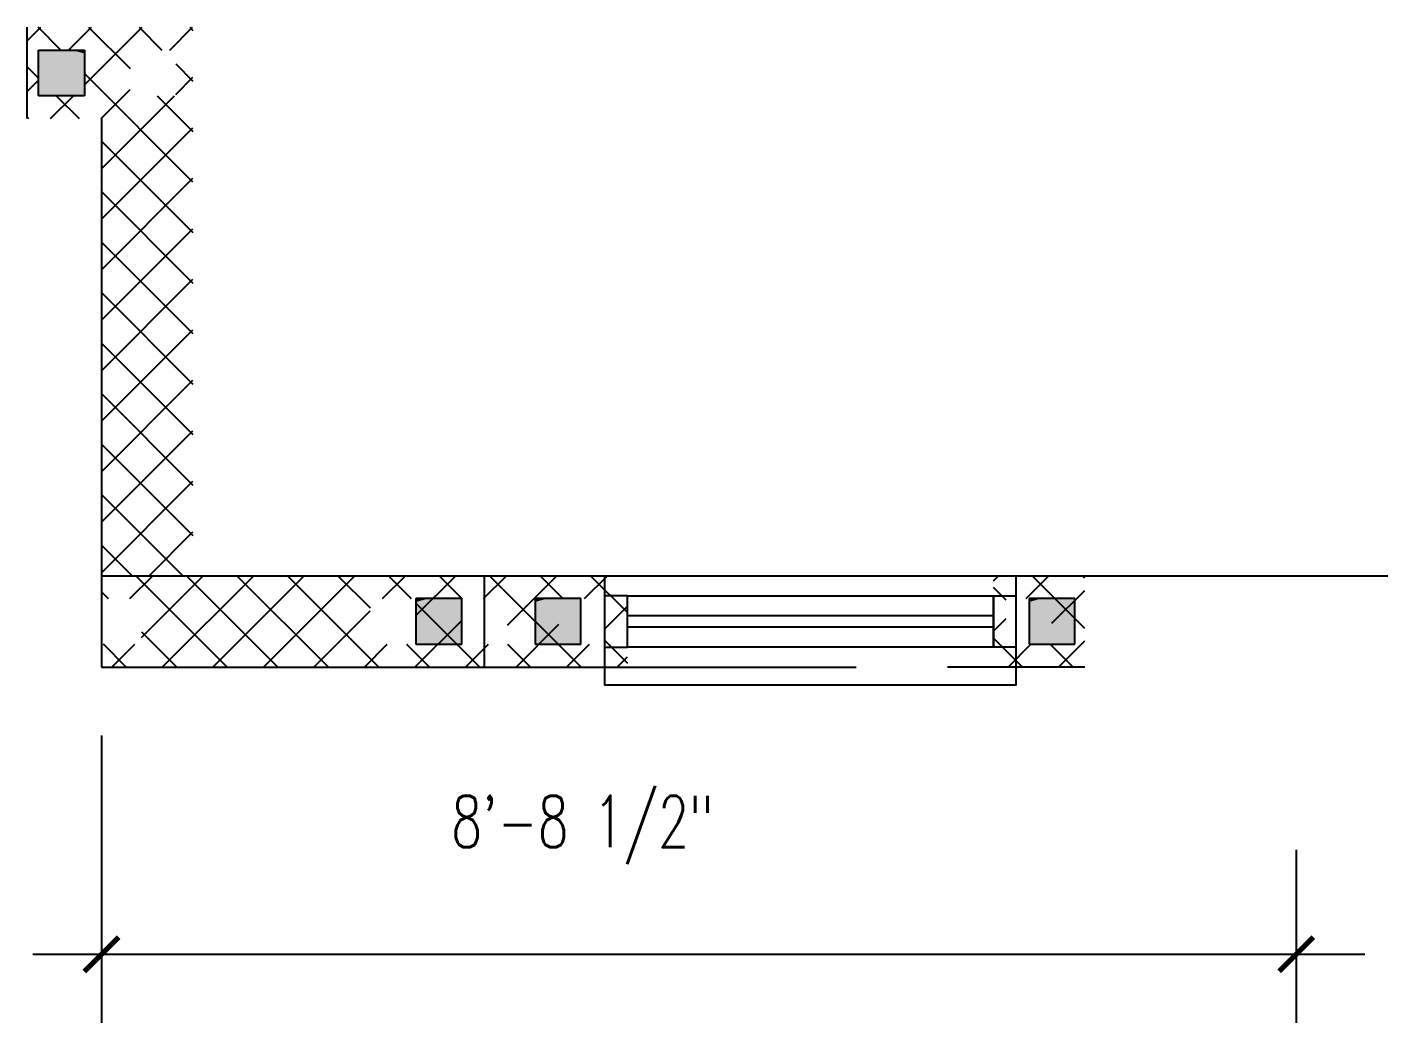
# Model space of a CAD drawing. Header units: inches. Extents: x -25328 to 8149, y -5530 to 4336.
# Drawn here: x -9239.7 to -9120.7, y 1661.4 to 1748.5 of the extents above; entities that cross this region are included whole.
import ezdxf

# ---------------------------------------------------------------- set-up
doc = ezdxf.new("R2010")
doc.units = ezdxf.units.IN
doc.header["$LTSCALE"] = 16
doc.header["$MEASUREMENT"] = 0
doc.layers.get('0').update_dxf_attribs({"linetype": 'CONTINUOUS'})
doc.layers.get('DEFPOINTS').update_dxf_attribs({"linetype": 'CONTINUOUS'})
for name, color, linetype in [('CELLS', 165, 'CONTINUOUS'), ('CONC', 3, 'CONTINUOUS'), ('DIMENSION', 5, 'CONTINUOUS'), ('DIMS', 5, 'CONTINUOUS'), ('WALLS EXT', 6, 'CONTINUOUS'), ('WINDOWS', 1, 'CONTINUOUS')]:
    doc.layers.add(name, color=color, linetype=linetype)
doc.styles.add('PAYTAS RM', font='romans.shx', dxfattribs={"width": 0.7, "height": 4.5})
doc.dimstyles.new('DIM- PAYTAS', dxfattribs={"dimscale": 48, "dimtxt": 0.1, "dimasz": 0.0625, "dimexe": 0.125, "dimexo": 0.125, "dimgap": 0.125, "dimtad": 1, "dimdec": 1, "dimzin": 3, "dimdsep": 46, "dimlunit": 4, "dimtxsty": 'PAYTAS RM', "dimblk": 'ARCHTICK', "dimcen": 0.09, "dimdle": 0.125, "dimclrd": 5, "dimclre": 5, "dimclrt": 11, "dimadec": 0, "dimazin": 0, "dimtfac": 1, "dimtdec": 1, "dimtofl": 0, "dimtmove": 2, "dimatfit": 3, "dimfxl": 0, "dimfrac": 2, "dimtolj": 1, "dimtzin": 3, "dimarcsym": 0})

# ---------------------------------------------------------------- blocks, each defined once
blk = doc.blocks.new('CELL')
at = {"layer": 'CELLS', "linetype": 'Continuous'}
for p, q in [((-1.99, -1.89), (-1.99, 2.11)), ((-1.99, 2.11), (2.01, 2.11)), ((2.01, 2.11), (2.01, -1.89)), ((2.01, -1.89), (-1.99, -1.89))]:
    blk.add_line(p, q, dxfattribs=at)
for points in [[(-1.99, 2.11), (-1.99, -1.89), (2.01, 2.11), (-0.07, -1.89)], [(2.01, 2.11), (-0.07, -1.89), (2.01, -0.79), (1.71, -1.89)], [(2.01, -0.79), (1.71, -1.89), (2.01, -1.89)]]:
    blk.add_solid(points, dxfattribs=at)
blk = doc.blocks.new('_ArchTick')
at = {"color": 0, "linetype": 'ByBlock', "const_width": 0.15}
blk.add_lwpolyline([(-0.5, -0.5), (0.5, 0.5)], dxfattribs=at)
blk = doc.blocks.new('*D357')
at = {"layer": 'DEFPOINTS', "color": 0, "transparency": 16777216}
for p in [(-9233.16, 1692.55), (-9128.66, 1682.55), (-9128.66, 1667.42)]:
    blk.add_point(p, dxfattribs=at)
at = {"layer": 'DIMENSION', "color": 5, "lineweight": -2, "transparency": 16777216}
for p, q in [((-9233.16, 1686.55), (-9233.16, 1661.42)), ((-9128.66, 1676.55), (-9128.66, 1661.42)), ((-9239.16, 1667.42), (-9122.66, 1667.42))]:
    blk.add_line(p, q, dxfattribs=at)
at = {"layer": 'DIMENSION', "color": 5, "lineweight": -2, "transparency": 16777216, "xscale": 3, "yscale": 3, "zscale": 3, "rotation": 180}
blk.add_blockref('_ArchTick', (-9233.16, 1667.42), dxfattribs=at)
at = {"layer": 'DIMENSION', "color": 5, "lineweight": -2, "transparency": 16777216, "xscale": 3, "yscale": 3, "zscale": 3}
blk.add_blockref('_ArchTick', (-9128.66, 1667.42), dxfattribs=at)
at = {"layer": 'DIMENSION', "color": 11, "transparency": 16777216, "insert": (-9191.09, 1678.29), "char_height": 4.5, "attachment_point": 5, "style": 'PAYTAS RM', "bg_fill": 3, "box_fill_scale": 1.25, "bg_fill_color": 256, "bg_fill_true_color": 13158600, "bg_fill_transparency": 0}
blk.add_mtext('\\A1;8\'-8 1/2"', dxfattribs=at)

msp = doc.modelspace()

# ---------------------------------------------------------------- hatches: boundary and pattern name
at = {"layer": 'DIMS'}
h = msp.add_hatch(dxfattribs=at)
h.set_pattern_fill('ANSI37', color=8, scale=25, style=0)
h.set_pattern_definition([(45, (-9565.617, -1946.2144), (-2.2097087, 2.2097087), []), (135, (-9565.617, -1946.2144), (-2.2097087, -2.2097087), [])])
h.paths.add_polyline_path([(-9233.15564093, 1740.5454279), (-9239.65564093, 1740.5454279), (-9239.65564093, 1748.5454279), (-9225.15564093, 1748.5454279), (-9225.15564093, 1700.5454279), (-9233.15564093, 1700.5454279)])
h.paths.add_polyline_path([(-9230.65564093, 1742.54808598), (-9226.65564093, 1742.54808598), (-9226.65564093, 1746.54808598), (-9230.65564093, 1746.54808598)], flags=16)
h.paths.add_polyline_path([(-9234.65564093, 1742.54808598), (-9234.65564093, 1746.54808598), (-9238.65564093, 1746.54808598), (-9238.65564093, 1742.54808598)], flags=16)
h = msp.add_hatch(dxfattribs=at)
h.set_pattern_fill('ANSI37', color=8, scale=25, style=0)
h.set_pattern_definition([(45, (-9547.617, -1946.2144), (-2.2097087, 2.2097087), []), (135, (-9547.617, -1946.2144), (-2.2097087, -2.2097087), [])])
h.paths.add_polyline_path([(-9187.15564093, 1692.5454279), (-9187.15564093, 1700.5454279), (-9203.65564093, 1700.5454279), (-9203.65564093, 1692.5454279)])
h.paths.add_polyline_path([(-9189.15564093, 1694.54808598), (-9189.15564093, 1698.54808598), (-9193.15564093, 1698.54808598), (-9193.15564093, 1694.54808598)], flags=16)
h.paths.add_polyline_path([(-9197.65564093, 1694.54808598), (-9201.65564093, 1694.54808598), (-9201.65564093, 1698.54808598), (-9197.65564093, 1698.54808598)], flags=16)
h.paths.add_polyline_path([(-9209.65564093, 1698.54808598), (-9205.65564093, 1698.54808598), (-9205.65564093, 1694.54808598), (-9209.65564093, 1694.54808598)], flags=16)
h.paths.add_polyline_path([(-9233.15564093, 1700.5454279), (-9233.15564093, 1692.5454279), (-9203.65564093, 1692.5454279), (-9203.65564093, 1700.5454279)])
h.paths.add_polyline_path([(-9233.15564093, 1698.54808598), (-9233.15564093, 1694.54808598), (-9229.65564093, 1694.54808598), (-9229.65564093, 1698.54808598)])
h = msp.add_hatch(dxfattribs=at)
h.set_pattern_fill('ANSI37', color=8, scale=25, style=0)
h.set_pattern_definition([(45, (-9557.617, -1946.2144), (-2.2097087, 2.2097087), []), (135, (-9557.617, -1946.2144), (-2.2097087, -2.2097087), [])])
h.paths.add_polyline_path([(-9150.03393595, 1694.54808598), (-9154.03393595, 1694.54808598), (-9154.03393595, 1698.54808598), (-9150.03393595, 1698.54808598)], flags=16)
h.paths.add_polyline_path([(-9147.15564045, 1692.5454279), (-9147.15564045, 1700.5454279), (-9155.15564093, 1700.5454279), (-9155.15564093, 1692.5454279)])

# ---------------------------------------------------------------- linework, layer by layer
at = {"layer": 'CONC'}
for p, q in [((-9239.65564093, 1740.5454279), (-9239.65564093, 1748.5454279)), ((-9199.65564093, 1692.5454279), (-9199.65564093, 1700.5454279))]:
    msp.add_line(p, q, dxfattribs=at)
at = {"layer": 'DIMS'}
msp.add_line((-9203.65564093, 1692.5454279), (-9167.15564093, 1692.5454279), dxfattribs=at)
at = {"layer": 'WALLS EXT'}
for p, q in [((-9233.15564093, 1740.5454279), (-9233.15564093, 1692.5454279)), ((-9233.15564093, 1700.5454279), (-9120.65564093, 1700.5454279)), ((-9233.15564093, 1692.5454279), (-9177.15564093, 1692.5454279)), ((-9147.15564093, 1692.5454279), (-9159.15564093, 1692.5454279))]:
    msp.add_line(p, q, dxfattribs=at)
at = {"layer": 'WINDOWS'}
for p, q in [((-9187.15564093, 1698.78758155), (-9189.15564093, 1698.78758155)), ((-9187.15564093, 1698.78758155), (-9155.15564093, 1698.78758155)), ((-9187.15564093, 1696.53758155), (-9187.15564093, 1698.78758155)), ((-9187.15564093, 1694.28758155), (-9187.15564093, 1698.78758155)), ((-9187.15564093, 1694.28758155), (-9187.15564093, 1698.78758155)), ((-9178.15564093, 1698.78758155), (-9153.15564093, 1698.78758155)), ((-9155.15564093, 1696.53758155), (-9155.15564093, 1698.78758155)), ((-9155.15564093, 1698.78758155), (-9155.15564093, 1694.28758155)), ((-9155.15564093, 1697.03758155), (-9187.15564093, 1697.03758155)), ((-9155.15564093, 1696.03758155), (-9187.15564093, 1696.03758155)), ((-9155.15564093, 1694.28758155), (-9155.15564093, 1696.53758155)), ((-9189.15564093, 1694.28758155), (-9187.15564093, 1694.28758155)), ((-9155.15564093, 1694.28758155), (-9187.15564093, 1694.28758155)), ((-9153.15564093, 1694.28758155), (-9178.15564093, 1694.28758155))]:
    msp.add_line(p, q, dxfattribs=at)
msp.add_lwpolyline([(-9189.15564093, 1700.5454279), (-9189.15564093, 1690.98790975), (-9153.15564093, 1690.98790975), (-9153.15564093, 1700.5454279)], dxfattribs=at)

# ---------------------------------------------------------------- block references
at = {"layer": 'CELLS', "rotation": 90.00000000000001}
msp.add_blockref('CELL', (-9236.54496798, 1744.53891646), dxfattribs=at)
at = {"layer": 'CELLS', "xscale": -1, "rotation": 270}
for p in [(-9203.76631387, 1696.53891646), (-9193.35266023, 1696.53891646), (-9150.1446089, 1696.53891646)]:
    msp.add_blockref('CELL', p, dxfattribs=at)

# ---------------------------------------------------------------- next in the draw order: dimensions: what is measured, and where the dimension line sits
at = {"layer": 'DIMENSION'}
dim = msp.add_linear_dim(base=(-9128.65564093, 1667.42188314), p1=(-9233.15564093, 1692.5454279), p2=(-9128.65564093, 1682.5454279), angle=0, dimstyle='DIM- PAYTAS', override={"dimtfill": 1, "dimarcsym": 2}, dxfattribs=at)
dim.commit()
dim.dimension.update_dxf_attribs({"geometry": '*D357', "text_midpoint": (-9191.09442062, 1678.28992957), "dimtype": 160})

doc.saveas('drawing.dxf')
